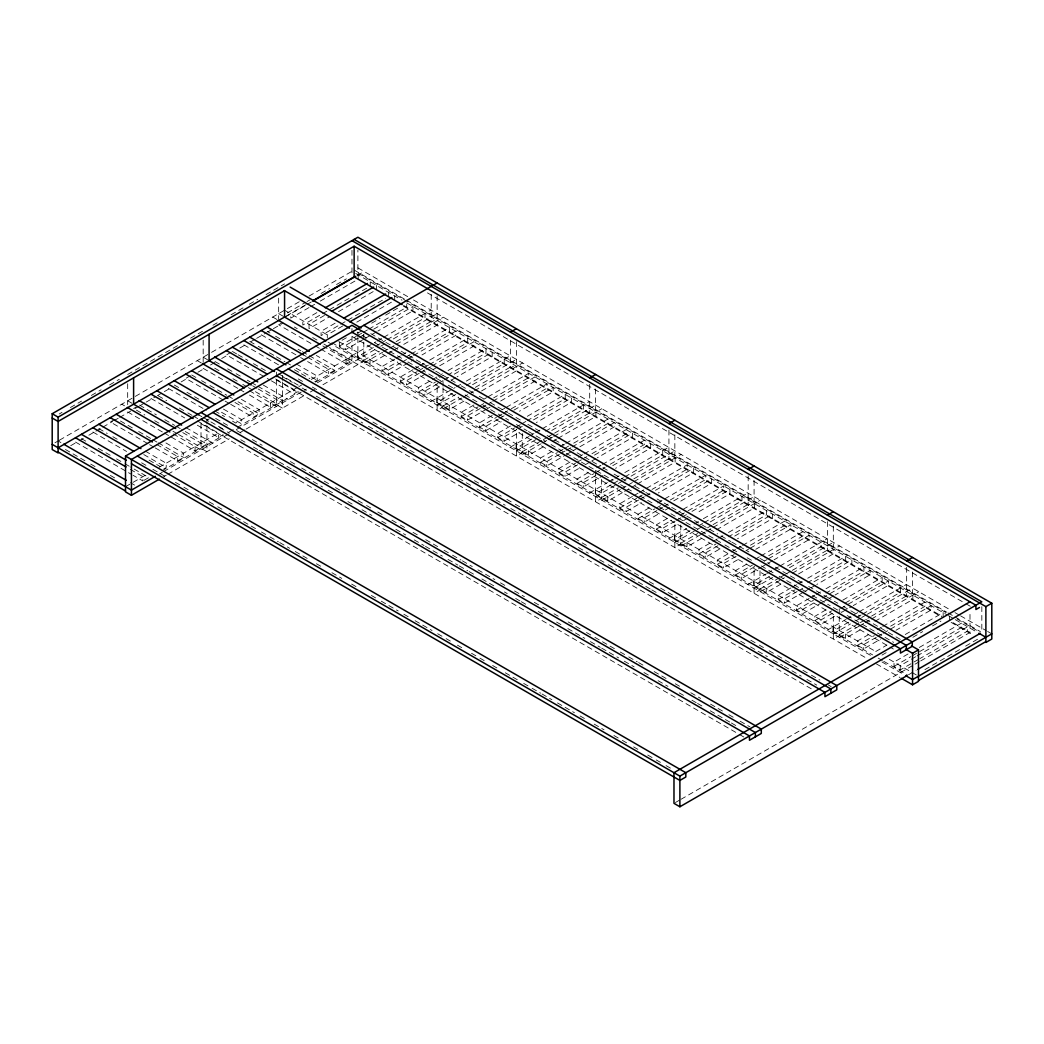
<?xml version="1.0" encoding="UTF-8"?>
<svg xmlns="http://www.w3.org/2000/svg" width="1044" height="1044" viewBox="0 0 1044 1044"><rect width="100%" height="100%" fill="white"/><g stroke="black" fill="none" stroke-linecap="round" stroke-linejoin="round"><path stroke-width="0.75" stroke-dasharray="5 3.75" d="M59.195 413.998L61.987 412.38M70.379 407.538L81.549 401.079M91.337 395.441L101.124 389.79M109.516 384.949L119.303 379.298M127.681 374.457L184.997 341.362M190.582 338.139L203.175 330.87M212.95 325.219L217.152 322.805M231.129 314.727L243.709 307.471M249.294 304.235L257.685 299.393M266.076 294.552L284.568 283.877M54.993 442.76L59.26 440.294M59.508 440.15L210.222 353.133M211.554 352.363L300.019 301.298M308.985 296.118L354.138 270.044L404.915 299.367M287.374 312.9L305.631 302.355M307.04 301.546L309.846 299.928M321.082 293.442L329.512 288.575M336.533 284.529L346.36 278.852M286.474 315.94L307.615 303.739M284.868 317.219L305.722 305.174M307.106 304.378L311.282 301.964M357.152 275.486L364.108 271.466M115.023 419.244L110.299 421.972L148.209 443.857M133.606 408.517L135.968 407.147M190.517 375.657L185.78 378.398L223.69 400.283M231.207 352.154L226.483 354.895L270.005 380.029M281.019 323.405L278.657 324.775L313.761 345.042M309.037 307.562L290.78 318.107L290.78 313.8M310.446 306.753L314.662 304.326M320.273 301.077L355.378 280.81M70.705 445.697L77.687 441.664M79.083 440.855L83.285 438.428M88.87 435.204L94.456 431.981M95.865 431.172L101.451 427.936M102.847 427.127L112.635 421.489M114.031 420.68L118.22 418.252M119.629 417.443L130.8 410.997M135.002 408.569L139.191 406.155M140.588 405.346L144.79 402.919M146.186 402.11L155.974 396.459M157.37 395.663L162.955 392.427M164.352 391.617L171.347 387.585M181.134 381.934L188.116 377.902M197.903 372.251L204.898 368.219M210.483 364.995L216.082 361.759M221.667 358.536L228.662 354.503M239.846 348.043L245.431 344.807M251.017 341.584L255.219 339.169M256.615 338.36L266.403 332.71M267.799 331.901L271.988 329.473M273.384 328.677L283.172 323.027M316.867 312.639L302.825 320.756L302.825 325.062L321.082 314.518M322.492 313.709L328.103 310.473M329.512 309.663L349.166 298.31M354.79 295.06L367.423 287.766M324.488 315.418L309.037 324.345L309.037 328.651L330.1 316.489M338.53 311.621L373.635 291.354M335.124 323.183L321.082 331.287L321.082 335.607L339.339 325.062M340.749 324.253L346.36 321.004M347.769 320.195L385.68 298.31M342.745 325.963L327.294 334.876L327.294 337.747M356.787 322.165L393.301 301.09M346.36 337.773L339.339 341.832L339.339 346.138L345.551 349.727L363.808 339.196M371.638 323.183L380.068 318.316M385.68 315.079L398.312 307.784M209.296 418.84L206.921 420.197L211.149 422.637M361.446 330.987L357.896 333.036L353.72 330.635M339.339 346.138L356.187 336.416M357.596 335.607L361.811 333.166M363.208 332.357L367.423 329.93M368.832 329.121L406.742 307.223L406.742 304.352M358.196 338.125L345.551 345.42L345.551 349.727M359.593 337.316L363.808 334.876M373.635 329.199L412.954 306.505L412.954 310.812L377.85 331.078M365.217 338.373L370.829 335.137M372.238 334.328L376.44 331.888M351.684 355.795L375.853 341.832M377.262 341.023L382.874 337.786M383.657 337.329L430.924 310.042M125.515 486.7L146.486 474.589M159.066 467.334L219.175 432.634M297.462 387.428L235.787 423.042L230.176 419.792M298.858 386.632L301.651 385.014M311.269 379.455L351.972 355.965M357.596 352.376L357.596 356.683L374.444 346.947M375.853 346.138L380.068 343.711M381.465 342.902L385.68 340.461M387.089 339.652L424.999 317.767L424.999 313.461M144.098 480.292L148.835 477.552L130.578 467.007M163.856 468.873L166.218 467.516L166.218 463.197L145.155 451.047M155.23 447.915L177.702 460.887L183.613 457.468L183.613 453.161L162.551 440.999M171.216 437.071L195.084 450.851L206.921 444.013L181.643 429.423M197.329 425.234L218.392 437.384L223.129 434.656M230.711 404.341L253.183 417.313L259.095 413.894L259.095 409.574L238.032 397.425M249.503 395.102L270.566 407.264L282.402 400.439L257.137 385.836M271.414 380.838L293.886 393.81L297.436 391.761M314.818 381.712L317.193 380.355L317.193 376.036L296.131 363.886M307.602 361.563L328.664 373.726L334.589 370.307L334.589 366L316.332 355.456M320.782 349.087L346.06 363.69L351.972 360.271L329.512 347.3M161.859 470.883L223.377 435.374M228.962 432.151L235.957 428.118M237.353 427.309L298.858 391.8M315.627 382.117L351.972 361.133L351.972 334.993M159.393 473.976L162.264 472.319M163.595 471.562L230.828 432.738M236.283 429.593L306.31 389.151M317.376 382.77L379.259 347.039M380.655 346.23L384.871 343.802M393.301 338.935L437.136 313.631M363.808 360.271L379.259 351.345M396.107 341.623L431.211 321.356M163.595 476.73L166.387 475.111M167.784 474.302L229.288 438.793M240.472 432.333L244.661 429.919M246.058 429.11L304.77 395.219M310.368 391.983L314.557 389.569M322.948 384.727L363.808 361.133L363.808 342.014M364.108 362.96L382.665 352.246M383.566 351.724L389.125 348.513M389.686 348.2L394.684 345.303M396.081 344.507L443.348 317.219M357.596 356.683L370.02 363.86L392.492 350.888M393.888 350.079L398.103 347.639M403.728 344.403L437.423 324.945L437.423 320.625M394.71 359.201L382.065 366.496L382.065 370.816L388.277 374.391L413.554 359.802M396.107 358.392L400.322 355.965M401.731 355.156L405.933 352.715M411.558 349.479L449.468 327.581L449.468 331.901L411.558 353.786M382.065 370.816L397.516 361.89M405.933 357.022L410.148 354.595M400.922 362.79L388.277 370.085L388.277 374.391M402.318 361.981L406.534 359.541M407.943 358.731L412.145 356.304M413.554 355.495L455.68 331.17L455.68 335.476L421.985 354.934M412.967 369.746L400.322 377.041L400.322 381.347L406.534 384.936L424.791 374.391M414.364 368.937L418.579 366.496M419.988 365.687L424.19 363.26M429.815 360.01L467.725 338.125L467.725 342.432L429.815 364.33M400.322 381.347L417.169 371.625M418.579 370.816L422.794 368.375M424.19 367.566L428.405 365.139M419.179 373.334L406.534 380.629L406.534 384.936M420.575 372.525L424.791 370.085M426.2 369.276L430.402 366.849M431.811 366.039L473.937 341.714L473.937 346.021L438.832 366.287M433.221 369.537L437.423 367.096M436.836 377.041L418.579 387.585L418.579 391.892L424.791 395.48L440.242 386.554M438.245 376.231L442.447 373.804M448.072 370.555L485.982 348.67L485.982 352.976L448.072 374.861M439.498 377.419L443.047 375.37M418.579 391.892L435.426 382.156M437.436 383.866L424.791 391.161L424.791 395.48M438.832 383.057L443.047 380.629M444.457 379.82L448.659 377.38M454.284 374.143L492.194 352.259L492.194 356.565L457.089 376.832M451.478 380.068L455.68 377.641M430.924 401.535L455.093 387.585M456.489 386.776L460.704 384.336M466.329 381.099L510.151 355.795M436.836 398.116L436.836 402.436L453.683 392.701M466.329 385.406L504.239 363.521L504.239 359.201M437.136 405.124L455.68 394.41M472.541 384.688L516.375 359.371M443.047 406.012L458.499 397.098M475.346 387.376L510.451 367.096M443.348 408.713L461.905 397.999M463.301 397.19L473.128 391.513M474.537 390.704L522.587 362.96M436.836 402.436L449.259 409.6L464.711 400.687M481.558 390.952L516.663 370.685L516.663 366.379M473.937 404.955L461.304 412.249L461.304 416.556L467.516 420.145L485.773 409.6M483.777 399.278L486.582 397.66M487.979 396.837L528.708 373.334L528.708 377.641L493.603 397.908M461.304 416.556L478.152 406.834M479.561 406.012L483.777 403.584M480.149 408.543L467.516 415.838L467.516 420.145M481.558 407.721L491.385 402.057M492.794 401.235L534.919 376.923L534.919 381.23L499.815 401.496M487.183 408.791L489.988 407.173M492.194 415.486L479.561 422.794L479.561 427.1L485.773 430.689L501.224 421.763M502.033 409.822L504.839 408.191M506.236 407.382L546.965 383.879L546.965 388.185L509.054 410.07M479.561 427.1L496.409 417.365M497.818 416.556L502.033 414.129M503.43 413.32L507.645 410.879M498.406 419.075L485.773 426.37L485.773 430.689M499.815 418.266L504.03 415.838M513.857 410.161L553.176 387.454L553.176 391.774L519.481 411.232M510.451 426.03L497.818 433.325L497.818 437.632L504.03 441.221L519.481 432.307M527.311 416.308L565.222 394.41L565.222 398.73L527.311 420.615M497.818 437.632L514.666 427.909M516.075 427.1L520.29 424.66M521.687 423.851L525.902 421.424M516.663 429.619L504.03 436.914L504.03 441.221M518.072 428.81L522.287 426.37M533.523 419.884L571.433 397.999L571.433 402.305L536.329 422.572M510.151 447.289L528.708 436.575M529.621 436.053L534.332 433.325M535.729 432.516L539.944 430.089M542.136 428.823L589.39 401.535M516.075 443.87L516.075 448.176L532.923 438.454M545.568 431.159L583.479 409.261L583.479 404.955M516.375 450.877L537.738 438.532M551.78 430.428L595.602 405.124M522.287 451.765L541.94 440.411M543.35 439.602L547.565 437.175M548.961 436.366L553.176 433.926M554.586 433.116L589.69 412.85M522.587 454.453L541.131 443.739M542.541 442.93L546.756 440.503M548.152 439.694L553.163 436.797M553.777 436.444L601.814 408.713M516.075 448.176L528.499 455.354L543.95 446.427M552.367 441.573L556.582 439.132M557.992 438.323L595.902 416.439L595.902 412.132M551.78 451.504L540.544 457.99L540.544 462.309L546.756 465.898L565.013 455.354M560.197 446.649L564.413 444.209M565.822 443.4L607.947 419.075L607.947 423.394L570.037 445.279M540.544 462.309L557.392 452.574M558.801 451.765L563.016 449.338M564.413 448.528L568.628 446.088M559.388 454.284L546.756 461.578L546.756 465.898M560.798 453.474L565.013 451.047M566.409 450.238L570.624 447.798M572.034 446.989L614.159 422.663L614.159 426.983L579.055 447.25M566.409 454.545L572.034 451.295M573.43 450.486L577.645 448.059M570.037 462.048L558.801 468.534L558.801 472.841L565.013 476.429L580.464 467.516M578.454 457.181L582.669 454.753M584.079 453.944L626.204 429.619L626.204 433.926L588.294 455.823M558.801 472.841L575.649 463.118M577.058 462.309L586.885 456.633M577.645 464.828L565.013 472.123L565.013 476.429M594.506 455.093L632.416 433.208L632.416 437.514L597.312 457.781M586.076 464.267L590.291 461.839M591.687 461.03L595.902 458.59M588.294 472.593L577.058 479.079L577.058 483.385L583.27 486.974L602.923 475.62M596.711 467.725L600.926 465.298M602.336 464.489L644.461 440.163L644.461 444.47L606.551 466.355M577.058 483.385L593.905 473.663M595.315 472.841L605.142 467.177M595.902 475.372L583.27 482.667L583.27 486.974M612.763 465.637L650.673 443.752L650.673 448.059L615.568 468.325M589.39 493.029L607.464 482.602M608.861 481.793L614.42 478.583M614.968 478.269L619.183 475.829M624.808 472.593L668.63 447.289M595.315 489.623L595.315 493.929L612.162 484.194M613.572 483.385L623.398 477.708M624.808 476.899L662.718 455.014L662.718 450.708M595.602 496.618L616.978 484.286M618.374 483.476L622.589 481.036M623.999 480.227L629.61 476.991M631.02 476.181L674.842 450.877M601.527 497.518L618.374 487.783M633.825 478.87L668.93 458.603M601.814 500.207L620.371 489.492M621.78 488.683L625.995 486.256M628.227 484.951L632.403 482.55M633.799 481.741L681.053 454.453M595.315 493.929L607.738 501.094L623.19 492.181M624.586 491.372L630.211 488.122M631.607 487.313L635.822 484.886M637.231 484.077L675.142 462.179L675.142 457.872M632.416 496.448L619.784 503.743L619.784 508.05L625.995 511.638L641.447 502.725M633.825 495.639L638.041 493.199M639.437 492.39L645.062 489.153M646.458 488.344L687.187 464.828L687.187 469.134L652.082 489.401M619.784 508.05L636.631 498.327M638.041 497.518L642.256 495.078M638.628 500.037L625.995 507.332L625.995 511.638M640.037 499.228L644.252 496.787M645.649 495.978L649.864 493.551M655.488 490.302L693.399 468.417L693.399 472.723L658.294 492.99M649.277 507.802L638.041 514.287L638.041 518.594L644.252 522.183L659.704 513.256M657.694 502.934L663.318 499.684M664.715 498.875L705.444 475.372L705.444 479.679L670.339 499.945M638.041 518.594L654.888 508.859M656.298 508.05L660.5 505.622M656.885 510.568L644.252 517.876L644.252 522.183M658.294 509.759L662.509 507.332M663.906 506.523L668.121 504.082M673.745 500.846L711.656 478.961L711.656 483.268L677.947 502.725M665.315 510.02L669.53 507.593M667.534 518.333L656.298 524.819L656.298 529.138L662.509 532.714L677.947 523.801M675.951 513.478L681.575 510.229M682.972 509.42L723.701 485.904L723.701 490.223L685.777 512.108M656.298 529.138L671.736 520.212M680.166 515.358L684.381 512.917M675.142 521.113L662.509 528.408L662.509 532.714M676.551 520.303L680.766 517.876M682.163 517.054L686.378 514.627M692.002 511.39L729.913 489.492L729.913 493.812L696.204 513.256M683.572 520.564L687.787 518.124M668.63 538.782L686.704 528.342M694.208 524.01L698.423 521.582M703.382 518.711L747.869 493.029M674.554 535.363L674.554 539.67L689.993 530.757M698.423 525.889L702.638 523.462M704.034 522.653L741.958 500.755L741.958 496.448M674.842 542.371L701.829 526.789M710.246 521.922L754.081 496.618M680.766 543.258L697.614 533.536M707.441 527.859L711.656 525.419M713.065 524.61L748.17 504.343M681.053 545.96L700.524 534.724M701.02 534.437L705.235 531.996M706.631 531.187L710.847 528.76M713.026 527.494L760.293 500.207M674.554 539.67L686.978 546.847L702.416 537.934M716.471 529.817L754.381 507.932L754.381 503.626M717.28 538.952L699.023 549.496L699.023 553.803L705.235 557.392L720.673 548.465M718.677 538.143L722.892 535.716M728.503 532.466L766.426 510.581L766.426 514.888L728.503 536.773M699.023 553.803L715.871 544.068M717.867 545.777L705.235 553.072L705.235 557.392M734.715 536.055L772.638 514.157L772.638 518.476L737.534 538.743M735.537 549.496L717.28 560.028L717.28 564.347L723.492 567.923L740.34 558.201M736.933 548.687L741.149 546.247M742.558 545.438L784.683 521.113L784.683 525.432L746.76 547.317M717.28 564.347L734.128 554.612M736.124 556.322L723.492 563.616L723.492 567.923M745.951 550.645L748.77 549.027M750.166 548.217L790.895 524.701L790.895 529.008L755.791 549.288M746.773 564.086L735.537 570.572L735.537 574.879L741.749 578.467L761.402 567.114M755.19 559.219L759.406 556.791M760.815 555.982L802.94 531.657L802.94 535.963L765.017 557.861M735.537 574.879L752.385 565.156M754.381 566.866L741.749 574.161L741.749 578.467M764.208 561.189L767.027 559.571M768.423 558.749L809.152 535.246L809.152 539.552L774.048 559.819M762.812 566.305L767.027 563.877M768.423 563.068L772.638 560.628M747.869 584.523L766.426 573.822M767.34 573.286L772.899 570.076M774.283 569.28L778.459 566.866M779.842 566.07L827.109 538.782M753.794 581.116L753.794 585.423L770.642 575.688M787.489 565.965L821.197 546.508L821.197 542.201M754.081 588.111L772.638 577.397M789.486 567.675L833.321 542.371M760.006 589.012L779.659 577.658M781.069 576.849L785.284 574.422M786.68 573.6L790.895 571.172M792.305 570.363L827.409 550.097M760.293 591.7L784.475 577.75M792.265 573.247L839.533 545.96M753.794 585.423L766.218 592.601L781.656 583.674M798.516 573.952L833.621 553.685L833.621 549.366M790.895 587.942L778.263 595.237L778.263 599.543L784.475 603.132L804.128 591.791M792.305 587.133L796.52 584.705M797.916 583.883L802.131 581.456M807.743 578.219L845.666 556.322L845.666 560.628L807.743 582.526M778.263 599.543L795.11 589.821M797.107 591.53L784.475 598.825L784.475 603.132M798.516 590.721L802.732 588.281M813.955 581.795L851.878 559.91L851.878 564.217L816.773 584.483M805.537 590.969L809.752 588.542M811.149 587.733L815.364 585.306M809.152 598.486L796.52 605.781L796.52 610.087L802.732 613.676L822.385 602.323M810.562 597.677L814.777 595.237M816.173 594.428L820.388 592M826 588.751L863.923 566.866L863.923 571.172L826 593.07M796.52 610.087L813.367 600.365M813.968 602.884L802.732 609.37L802.732 613.676M822.385 598.016L870.135 570.455L870.135 574.761L835.03 595.028M823.794 601.514L828.009 599.086M829.406 598.277L833.621 595.837M826 609.84L814.777 616.325L814.777 620.632L820.989 624.221L836.427 615.294M842.86 600.104L882.18 577.41L882.18 581.717L844.257 603.602M814.777 620.632L831.624 610.897M832.212 613.415L820.989 619.901L820.989 624.221M840.642 608.561L888.392 580.986L888.392 585.306L853.287 605.572M842.051 612.058L851.878 606.381M827.109 630.276L845.666 619.562M846.567 619.04L852.139 615.829M853.522 615.033L857.698 612.619M859.081 611.823L906.349 584.523M833.034 626.857L833.034 631.176L848.472 622.25M856.902 617.382L861.117 614.955M862.514 614.146L900.437 592.261L900.437 587.942M833.321 633.865L850.469 623.96M856.093 620.723L860.308 618.283M861.705 617.474L865.92 615.047M867.329 614.237L912.56 588.111M839.245 634.752L858.899 623.412M860.308 622.589L870.135 616.926M871.544 616.104L906.649 595.837M839.533 637.453L859.003 626.217M859.499 625.93L863.714 623.49M865.111 622.681L870.122 619.797M871.505 618.988L918.772 591.7M833.034 631.176L845.457 638.341L862.305 628.618M874.937 621.324L912.861 599.426L912.861 595.119M868.725 634.504L857.502 640.99L857.502 645.296L863.714 648.885L880.562 639.15M877.156 629.636L881.371 627.209M882.767 626.4L924.906 602.075L924.906 606.381L886.982 628.266M857.502 645.296L874.35 635.574M876.347 637.284L863.714 644.579L863.714 648.885M877.756 636.462L881.958 634.034M883.368 633.225L888.992 629.976M890.388 629.167L931.117 605.664L931.117 609.97L896.013 630.237M875.759 651.521L886.982 645.035M905.239 634.504L943.163 612.619L943.163 616.926M881.971 655.11L886.173 652.683M912.861 637.284L922.687 631.607M932.514 625.93L940.944 621.063M908.058 653.962L894.016 662.066L894.016 666.372L900.228 669.961L918.472 659.43M919.281 647.476L961.42 623.151L961.42 627.457L917.885 652.591M894.016 666.372L910.864 656.65M912.26 655.841L916.475 653.4M915.666 656.741L900.228 665.654L900.228 669.961M917.076 655.932L967.631 626.739L967.631 631.046L919.881 658.62M675.39 802.536L679.618 800.096M681.027 799.286L913.617 665.002M915.027 664.18L919.255 661.739M920.664 660.93L969.993 632.442L969.993 611.471M908.463 674.802L916.084 670.405M924.906 669.622L960.01 649.355M965.622 646.106L978.267 638.811M427.453 292.881L964.643 603.014M966.052 603.823L970.281 606.264M357.896 267.877L408.648 297.188M413.502 299.98L950.092 609.787M954.96 612.593L959.827 615.399M960.532 615.816L986.241 630.654M987.624 631.45L991.8 633.865M406.325 300.176L946.569 612.084M947.978 612.893L953.629 616.156M955.038 616.965L980.42 631.633M945.929 612.554L357.896 273.045L357.896 250.142M957.048 618.975L979.285 631.816M355.704 273.45L402.018 300.189M406.742 302.917L946.96 614.812M948.344 615.608L953.903 618.818M955.299 619.627L977.536 632.468M403.571 305.422L941.753 616.13M953.041 622.655L969.993 632.442M403.415 306.166L942.784 617.565M951.123 622.381L971.977 634.426M370.764 333.636L421.619 362.999M422.194 363.325L434.709 370.555M435.713 371.142L455.562 382.6M461.096 385.784L468.143 389.856M469.461 390.626L473.78 393.118M479.196 396.237L486.478 400.439M490.315 402.658L507.619 412.654M508.389 413.098L520.891 420.314M527.846 424.334L541.745 432.36M547.095 435.439L564.021 445.214M569.554 448.411L600.13 466.068M602.91 467.673L609.135 471.262M614.042 474.093L627.47 481.845M634.882 486.126L644.618 491.75M645.792 492.429L650.177 494.96M657.067 498.941L662.718 502.19M664.088 502.986L717.698 533.941M721.078 535.885L730.813 541.51M731.792 542.084L748.887 551.937M759.993 558.357L769.872 564.06M775.287 567.192L803.697 583.596M808.656 586.454L826.261 596.62M826.731 596.881L837.849 603.302M843.187 606.381L860.099 616.156M865.659 619.353L900.411 639.424M362.124 335.476L369.171 339.548M374.574 342.667L403.01 359.084M407.943 361.929L425.574 372.108M428.784 373.974L441.077 381.06M448.254 385.21L455.197 389.216M465.05 394.906L477.447 402.057M483.007 405.268L508.754 420.132M516.375 424.53L527.076 430.715M528.486 431.537L545.568 441.39M551.049 444.561L613.089 480.37M620.632 484.729L631.411 490.954M640.089 495.965L653.988 503.991M659.56 507.201L665.25 510.49M670.887 513.752L721.652 543.05M724.888 544.929L737.155 552.002M747.139 557.77L752.698 560.98M761.128 565.848L773.813 573.169M779.111 576.223L807.651 592.705M812.467 595.485L830.215 605.729M833.321 607.53L841.66 612.345M847.128 615.503L893.664 642.36M351.972 336.455L893.377 649.029M284.568 310.212L329.056 335.894M338.791 341.518L876.777 652.122M889.292 659.338L918.485 676.199M331.835 342.667L872.601 654.875M878.161 658.085L882.337 660.5M883.72 661.296L907.353 674.946M278.657 313.631L284.568 317.05M328.103 342.171L872.249 656.337M881.984 661.948L904.221 674.789M294.395 327.033L297.214 328.651M312.652 337.564L318.276 340.814M323.888 344.05L328.103 346.491M330.087 348.5L868.073 659.103M876.412 663.919L900.045 677.556M272.732 317.05L276.908 319.451M322.779 345.942L351.972 362.79M315.157 345.851L319.373 348.278M267.186 331.392L269.991 333.023M275.603 336.259L288.248 343.554M298.075 349.231L300.881 350.849M302.29 351.658L307.902 354.908M309.311 355.717L334.589 370.307M303.386 354.829L306.192 356.448M307.602 357.257L328.664 369.419L328.664 373.726M261.261 334.811L299.171 356.696M300.581 357.518L306.192 360.754M249.79 341.44L256.811 345.486M258.207 346.295L262.422 348.735M269.443 352.781L275.068 356.03M276.464 356.839L284.895 361.707M286.304 362.516L290.506 364.943M296.131 368.193L317.193 380.355M294.421 369.733L300.046 372.969M301.442 373.778L309.872 378.646M243.865 344.859L281.789 366.744M298.192 378.907L303.83 382.156M312.3 387.037L319.347 391.108M320.756 391.931L324.984 394.371M333.441 399.252L337.669 401.692M339.078 402.501L358.823 413.907M364.46 417.156L371.507 421.228M372.917 422.037L381.386 426.931M382.796 427.74L392.661 433.443M398.299 436.692L410.984 444.026M420.862 449.716L426.5 452.979M434.957 457.859L444.822 463.562M454.701 469.252L461.748 473.323M463.158 474.146L467.386 476.586M474.433 480.658L478.661 483.098M484.299 486.347L501.224 496.122M506.862 499.371L513.909 503.443M515.318 504.252L535.063 515.658M540.701 518.907L547.748 522.979M549.157 523.788L553.385 526.241M561.855 531.122L566.083 533.562M574.539 538.443L587.224 545.777M595.693 550.658L599.922 553.098M611.197 559.61L621.063 565.313M626.7 568.562L643.626 578.337M649.264 581.586L654.901 584.849M660.539 588.098L677.465 597.873M683.102 601.122L688.74 604.385M702.847 612.515L707.075 614.968M716.941 620.658L723.988 624.73M725.397 625.552L729.625 627.992M736.673 632.064L742.323 635.313M750.78 640.194L757.827 644.265M759.236 645.088L763.464 647.528M769.102 650.777L776.162 654.849M777.571 655.658L797.303 667.064M802.94 670.313L810 674.385M811.41 675.194L819.866 680.088M828.323 684.968L831.141 686.6M278.735 373.922L299.798 386.084M282.402 376.623L292.281 382.313M302.147 388.016L306.375 390.456M316.241 396.159L328.938 403.48M334.576 406.742L344.442 412.432M345.851 413.254L362.777 423.016M368.415 426.278L378.28 431.968M379.69 432.79L388.146 437.671M389.556 438.48L393.797 440.92M402.253 445.814L414.938 453.135M424.804 458.838L427.622 460.456M436.092 465.35L440.32 467.79M441.729 468.599L448.776 472.671M458.642 478.374L471.34 485.695M476.977 488.957L482.615 492.207M488.253 495.469L505.179 505.231M510.816 508.493L520.682 514.183M522.091 515.005L534.776 522.326M544.655 528.029L554.521 533.719M564.386 539.422L570.024 542.671M578.493 547.565L588.359 553.255M599.634 559.767L606.694 563.838M608.104 564.66L616.56 569.541M617.97 570.35L625.017 574.422M630.654 577.684L650.399 589.077M651.808 589.886L658.855 593.958M664.493 597.22L677.178 604.541M687.056 610.244L692.694 613.494M706.788 621.637L711.016 624.077M720.895 629.78L730.761 635.47M740.627 641.173L744.855 643.613M750.505 646.875L767.418 656.637M773.056 659.899L782.922 665.589M784.344 666.411L801.257 676.173M806.895 679.435L816.76 685.125M232.394 351.476L236.61 353.903M238.019 354.725L247.846 360.389M253.457 363.638L266.103 370.933M275.629 378.959L293.886 389.503L293.886 393.81M276.49 380.042L813.667 690.175M263.297 385.092L288.327 399.539M214.999 361.524L222.02 365.57M227.644 368.819L234.665 372.865M236.075 373.674L240.277 376.114M247.297 380.16L250.116 381.791M251.513 382.6L255.728 385.027M203.175 357.205L209.087 360.624M252.622 385.758L256.824 388.185M258.233 388.994L282.402 402.958M214.699 368.18L221.72 372.225M232.956 378.711L237.171 381.151M242.782 384.388L246.997 386.828M248.407 387.637L254.018 390.874M255.428 391.683L276.49 403.845M197.251 360.624L201.427 363.038M249.503 390.795L276.49 406.377M203.175 368.349L238.28 388.616M239.676 389.425L243.891 391.865M191.691 374.979L195.907 377.406M201.531 380.655L208.552 384.701M209.948 385.51L226.796 395.245M228.205 396.054L232.42 398.482M238.032 401.731L259.095 413.894M234.926 402.462L253.183 412.993L253.183 417.313M225.099 401.092L229.315 403.519M223.455 409.078L241.712 419.623L241.712 423.929L216.434 409.339M174.309 385.014L181.33 389.073M186.941 392.309L199.574 399.604M214.725 410.879L224.551 416.556M168.384 388.433L206.294 410.318M215.664 418.409L228.349 425.743M236.805 430.624L241.033 433.064M252.322 439.576L262.188 445.279M272.053 450.969L277.691 454.231M290.389 461.552L296.026 464.815M301.664 468.064L318.59 477.839M324.227 481.088L329.865 484.351M335.502 487.6L352.428 497.375M358.066 500.624L365.113 504.696M366.522 505.505L370.75 507.958M377.797 512.017L383.435 515.279M391.905 520.16L398.952 524.232M400.361 525.041L404.589 527.494M413.046 532.375L417.274 534.815M425.743 539.696L438.428 547.03M444.065 550.279L451.112 554.351M452.522 555.16L460.991 560.054M462.401 560.863L472.266 566.566M477.904 569.815L494.83 579.59M500.467 582.839L506.105 586.102M514.562 590.982L524.427 596.685M534.306 602.375L541.353 606.447M542.763 607.256L546.991 609.709M554.038 613.768L558.266 616.221M568.145 621.911L580.829 629.245M586.467 632.494L593.514 636.566M594.923 637.375L614.668 648.781M620.306 652.03L627.353 656.102M628.762 656.911L637.231 661.805M638.641 662.614L645.688 666.685M654.144 671.566L666.829 678.9M675.298 683.781L679.527 686.221M690.802 692.733L700.668 698.436M710.546 704.126L723.231 711.46M728.869 714.709L734.506 717.972M740.144 721.221L750.023 726.924M199.039 415.068L201.844 416.686M203.254 417.496L224.316 429.658M219.618 427.531L229.484 433.221M240.759 439.733L244.988 442.173M253.444 447.067L257.685 449.507M259.095 450.316L266.142 454.388M271.779 457.65L291.524 469.043M292.933 469.852L299.98 473.924M305.618 477.186L322.531 486.948M328.181 490.21L333.819 493.46M347.913 501.603L352.141 504.043M362.02 509.746L371.886 515.436M381.752 521.139L385.98 523.579M395.846 529.282L405.724 534.972M414.181 539.865L424.047 545.555M425.456 546.377L442.382 556.139M448.02 559.401L457.885 565.091M459.295 565.913L467.751 570.794M469.174 571.603L476.221 575.675M481.858 578.937L494.543 586.258M504.422 591.961L507.24 593.579M515.697 598.473L519.925 600.913M521.334 601.722L528.381 605.794M538.247 611.497L543.898 614.746M556.582 622.08L562.22 625.33M567.858 628.592L584.784 638.354M590.421 641.616L600.287 647.306M601.696 648.128L618.622 657.89M624.26 661.152L634.126 666.842M643.991 672.545L649.642 675.794M658.098 680.688L667.964 686.378M679.239 692.89L683.481 695.33M691.937 700.224L696.165 702.664M697.575 703.473L704.622 707.545M710.259 710.794L730.004 722.2M731.413 723.009L738.46 727.081M158.31 395.872L166.74 400.726M179.385 408.034L186.406 412.08M187.803 412.889L192.018 415.329M193.427 416.138L197.629 418.566M197.329 420.915L218.392 433.077L218.392 437.384M201.009 423.616L738.186 733.749M739.596 734.571L743.824 737.012M150.988 398.469L184.697 417.926M185.858 427.544L212.845 443.126M139.518 405.098L156.365 414.833M164.795 419.688L174.622 425.365M176.031 426.174L180.247 428.614M127.681 400.792L132.418 403.519M182.752 432.581L206.921 446.532M136.412 410.135L144.842 415.003M154.669 420.68L160.28 423.916M172.926 431.211L177.128 433.651M178.537 434.461L201.009 447.432M121.77 404.211L124.549 405.816M173.2 433.899L201.009 449.951M127.681 411.936L162.786 432.203M164.195 433.012L169.807 436.248M120.425 420.993L133.058 428.288M138.682 431.524L151.315 438.819M152.724 439.641L156.939 442.069M158.336 442.878L183.613 457.468M156.626 444.418L177.702 456.58L177.702 460.887M149.605 444.679L153.82 447.106M98.815 428.601L107.245 433.456M112.856 436.705L118.481 439.942M143.759 454.545L166.218 467.516M149.07 460.13L160.306 466.616M92.903 432.02L126.598 451.478M141.593 462.805L147.23 466.068M152.868 469.317L165.552 476.638M175.418 482.341L182.478 486.413M183.888 487.222L188.116 489.662M195.163 493.734L199.391 496.174M209.257 501.877L216.317 505.948M217.726 506.758L221.954 509.211M229.001 513.27L234.639 516.532M236.048 517.341L255.793 528.747M261.431 531.996L268.478 536.068M269.887 536.877L278.343 541.771M279.753 542.58L289.632 548.283M295.269 551.532L307.954 558.853M316.41 563.747L320.652 566.187M331.927 572.699L341.793 578.389M351.658 584.092L357.309 587.354M371.403 595.485L375.631 597.925M381.269 601.187L398.195 610.962M403.832 614.211L409.47 617.474M415.107 620.723L432.033 630.498M437.671 633.747L444.718 637.819M446.127 638.628L450.356 641.068M457.402 645.14L463.053 648.402M471.51 653.283L478.557 657.355M479.966 658.164L484.194 660.604M492.651 665.498L496.879 667.938M505.348 672.819L518.033 680.14M523.67 683.402L530.717 687.474M532.127 688.283L540.596 693.164M542.006 693.986L551.871 699.689M557.509 702.938L574.435 712.713M580.072 715.962L585.71 719.225M594.167 724.105L604.032 729.795M613.911 735.498L620.958 739.57M622.368 740.379L626.596 742.819M633.643 746.891L637.871 749.331M647.75 755.034L654.797 759.105M656.206 759.915L660.434 762.355M666.072 765.617L673.119 769.689M81.432 438.637L88.453 442.695M98.28 448.372L110.912 455.667M116.536 458.903L123.557 462.962M124.954 463.771L129.169 466.198M130.278 469.369L142.911 476.664L142.911 480.971L133.084 475.294M75.507 442.056L131.674 474.485M58.112 440.959L60.904 442.565M130.409 482.693L134.572 485.095M65.446 449.494L85.099 460.835M90.711 464.084L96.335 467.32M110.377 475.438L114.592 477.865M981.83 606.642L981.83 630.837M949.374 616.195L949.374 620.514M912.56 571.981L912.56 593.292L906.649 596.698L906.649 567.336M845.457 634.034L845.457 638.341M839.245 608.756L839.245 614.955M839.245 616.508L839.245 635.613L833.321 639.032L833.321 613.728M833.321 526.241L833.321 547.539L827.409 550.958L827.409 521.595M766.218 588.281L766.218 592.601M760.006 570.755L760.006 589.873L754.081 593.292L754.081 566.422M754.081 480.488L754.081 501.786L748.17 505.205L748.17 475.842M686.978 542.541L686.978 546.847M680.766 525.001L680.766 544.12L674.842 547.539L674.842 522.222M674.842 434.748L674.842 456.045L668.93 459.464L668.93 430.089M607.738 496.787L607.738 501.094M601.527 479.261L601.527 498.379L595.602 501.786L595.602 470.283M595.602 388.994L595.602 410.292L589.69 413.711L589.69 384.349M528.499 451.047L528.499 455.354M522.287 433.508L522.287 452.626L516.375 456.045L516.375 429.188M516.375 341.636L516.375 364.552L510.451 367.958L510.451 338.595M449.259 405.294L449.259 409.6M443.047 381.569L443.047 386.215M443.047 387.768L443.047 406.873L437.136 410.292L437.136 383.435M437.136 295.883L437.136 318.798L431.211 322.218L431.211 292.855M394.697 295.961L394.697 300.267M388.485 292.372L388.485 296.692M376.44 285.43L376.44 289.736M370.228 281.841L370.228 286.147M370.02 359.541L370.02 363.86M363.808 334.276L363.808 340.461M358.183 274.885L358.183 279.192M357.896 331.953L357.896 336.794M357.896 337.682L357.896 364.552M351.972 250.325L351.972 275.603M351.972 328.534L351.972 333.375M346.06 359.371L346.06 363.69M282.402 375.54L282.402 380.368M282.402 381.987L282.402 408.126L276.49 404.707L276.49 378.567M278.657 298.14L278.657 318.798M276.49 372.121L276.49 376.962M270.566 402.958L270.566 407.264M206.921 419.114L206.921 423.955M206.921 425.574L206.921 451.713L201.009 448.294L201.009 422.154M203.175 340.161L203.175 362.385M195.084 446.532L195.084 450.851M127.681 383.748L127.681 404.667"/><path stroke-width="1.5" d="M979.468 607.477L975.918 609.526L975.918 605.22L354.138 246.24L58.112 417.143L58.112 452.952L52.2 449.546L52.2 413.724L357.896 237.236L991.8 603.223L991.8 639.032L985.888 642.452L985.888 606.629L351.972 240.655M58.112 447.785L285.064 316.763M313.265 300.476L354.138 276.882L402.162 304.613M312.665 301.168L355.769 276.282M325.297 307.784L367.423 283.459M331.509 311.373L373.635 287.048M343.554 318.316L385.68 294.003M349.766 321.904L391.892 297.579M159.393 479.144L131.44 495.287L125.515 491.868L125.515 456.058L351.972 325.31L906.349 645.375L906.349 649.694M437.136 282.976L131.44 459.477L131.44 495.287M155.347 476.312L131.44 490.119L52.2 444.366M510.451 332.149L516.375 328.729M589.69 377.889L595.602 374.483M668.93 423.642L674.842 420.223M748.17 469.395L754.081 465.976M827.409 515.136L833.321 511.717M906.649 560.889L912.56 557.47M969.993 601.801L673.98 772.704L673.98 803.345L679.892 806.764L907.053 675.612M125.515 456.058L679.892 776.123L981.83 601.801L354.138 239.402M985.888 606.629L991.8 603.223M905.605 649.264L912.56 653.27L918.485 649.864L918.485 681.367L912.56 684.786L901.442 678.365M917.885 669.361L980.42 633.264M991.8 633.865L912.56 679.618L905.605 675.599M918.485 680.505L985.888 641.59M978.933 633.264L985.888 637.284M363.808 325.31L912.273 641.956L912.273 646.275L900.437 653.1L900.437 648.794L351.972 332.149M290.128 287.087L361.028 328.012M911.529 645.844L918.485 649.864M284.216 290.506L349.557 328.221M284.216 316.841L325.924 340.918M278.291 320.26L319.999 344.337M267.186 327.085L309.311 351.41M261.261 330.504L303.386 354.829M249.79 337.121L290.506 360.637M243.865 340.54L285.991 364.865M288.327 368.897L836.779 685.543L836.779 689.849L824.943 696.687L824.943 692.381L276.49 375.723M276.49 368.897L830.867 688.962L830.867 693.268M232.394 347.169L274.52 371.494M226.483 350.588L267.199 374.091M214.646 356.996L257.738 381.882M251.212 384.949L209.087 360.624L209.087 334.289M202.81 363.834L244.518 387.911M191.691 370.672L233.817 394.984M185.78 374.078L227.905 398.403M174.309 380.708L215.025 404.224M168.384 384.127L209.113 407.63M212.845 412.471L761.298 729.117L761.298 733.436L749.461 740.261L749.461 735.955L201.009 419.31M201.009 412.471L755.386 732.536L755.386 736.855M156.913 390.743L199.039 415.068M150.988 394.162L193.127 418.487M139.165 400.583L181.643 425.117M175.731 428.523L133.606 404.211L133.606 377.863M127.329 407.421L169.807 431.942M116.21 414.246L156.939 437.762M110.299 417.665L152.424 441.99M98.815 424.282L140.94 448.607M92.903 427.701L133.619 451.217M137.351 456.058L685.817 772.704L685.817 777.01L679.892 780.429L131.44 463.784M52.2 413.724L58.112 417.143M81.432 434.33L126.363 460.273M52.2 418.031L58.112 421.45L284.568 290.702L284.568 317.05M75.507 437.749L126.063 466.929M63.684 444.17L126.233 480.279M58.112 452.091L125.515 491.006M912.56 653.27L912.56 684.786M679.892 776.123L679.892 806.764M354.138 246.24L354.138 276.882"/></g></svg>
